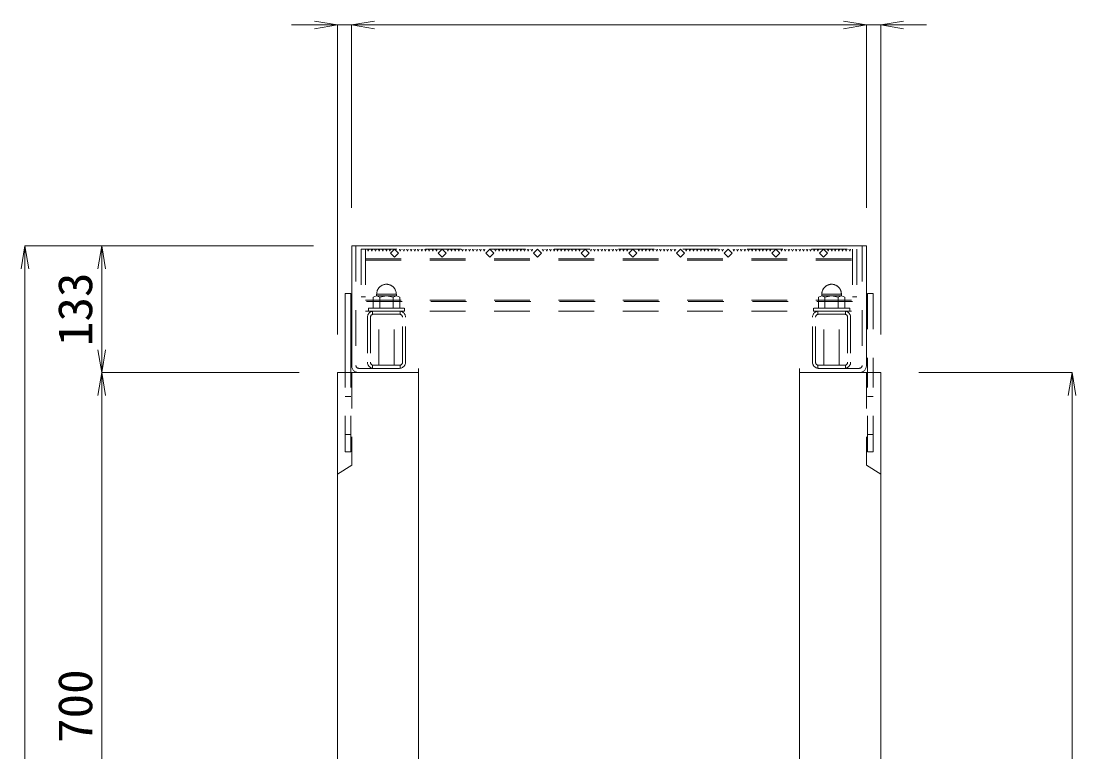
# Model space of a CAD drawing. Units: millimetres at full size; some dimension numbers follow another scale. Extents: x -734 to 58102, y 49499 to 87169.
# Drawn here: x 46380 to 47487, y 64306 to 65073 of the extents above; entities that cross this region are included whole.
import ezdxf
from ezdxf.enums import TextEntityAlignment as Align

# ---------------------------------------------------------------- set-up
doc = ezdxf.new("R2010")
doc.units = ezdxf.units.MM
doc.header["$LTSCALE"] = 50
doc.linetypes.add('USER1', pattern=[1.35, 0.75, -0.6])
for name, color, linetype, lineweight in [('寸法線', 7, 'Continuous', 13), ('本体', 2, 'Continuous', 20), ('ｸﾞﾚｰﾁﾝｸﾞ', 7, 'USER1', 9)]:
    doc.layers.add(name, color=color, linetype=linetype, lineweight=lineweight)
doc.styles.add('ＭＳ 明朝', font='')
doc.styles.get('ＭＳ 明朝').set_extended_font_data('MS Mincho')

# ---------------------------------------------------------------- blocks, each defined once
blk = doc.blocks.new('open_arrow')
at = {"color": 0, "linetype": 'Continuous', "lineweight": -2}
blk.add_lwpolyline([(7.5, 1.25), (0, 0), (7.5, -1.25)], dxfattribs=at)

msp = doc.modelspace()

# ---------------------------------------------------------------- linework, layer by layer
at = {"layer": '寸法線'}
for p, q in [((46775.07, 65069.12), (46664.07, 65069.12)), ((46712.07, 64744.22), (46712.07, 65069.12)), ((47267.08, 65069.12), (46727.07, 65069.12)), ((46727.07, 64877.22), (46727.07, 65069.12)), ((46727.07, 64877.22), (46727.07, 65069.12)), ((47219.07, 65069.12), (47330.07, 65069.12)), ((47267.07, 64877.22), (47267.07, 65069.12)), ((47267.08, 64877.22), (47267.08, 65069.12)), ((47282.07, 64744.22), (47282.07, 65069.12)), ((46384.26, 63654.2), (46384.26, 64837.2)), ((46687.06, 64837.2), (46384.26, 64837.2)), ((46464.9, 64837.2), (46464.9, 64704.2)), ((46687.06, 64837.2), (46464.9, 64837.2)), ((46672.06, 64704.2), (46464.9, 64704.2)), ((46464.9, 64704.2), (46464.9, 64004.2)), ((46672.06, 64704.2), (46464.9, 64704.2)), ((47322.1, 64704.2), (47482.89, 64704.2)), ((47482.89, 64704.2), (47482.89, 63654.2))]:
    msp.add_line(p, q, dxfattribs=at)
at = {"layer": '本体'}
for p, q in [((46712.08, 63654.2), (46712.08, 64704.2)), ((46797.08, 64704.2), (46712.08, 64704.2)), ((46797.08, 64098.23), (46797.08, 64704.2)), ((47197.08, 64098.23), (47197.08, 64704.2)), ((47282.08, 64704.2), (47197.08, 64704.2)), ((47282.08, 63654.2), (47282.08, 64704.2))]:
    msp.add_line(p, q, dxfattribs=at)
at = {"layer": '本体', "linetype": 'USER1', "lineweight": 9}
for p, q in [((46727.08, 64704.2), (46727.08, 64607.2)), ((47267.08, 64704.2), (47267.08, 64607.2)), ((46727.08, 64607.2), (46712.08, 64597.7)), ((47267.08, 64607.2), (47282.08, 64597.7))]:
    msp.add_line(p, q, dxfattribs=at)
at = {"layer": 'ｸﾞﾚｰﾁﾝｸﾞ', "linetype": 'Continuous'}
for p, q in [((46727.08, 64837.2), (47267.07, 64837.2)), ((46727.08, 64837.2), (46727.08, 64711.7)), ((47267.08, 64837.2), (47267.08, 64711.7)), ((46720.08, 64787.2), (46720.08, 64704.2)), ((46720.08, 64787.2), (46726.08, 64787.2)), ((46726.08, 64787.2), (46726.08, 64704.2))]:
    msp.add_line(p, q, dxfattribs=at)
at = {"layer": 'ｸﾞﾚｰﾁﾝｸﾞ'}
for p, q in [((46731.58, 64837.2), (46731.58, 64711.7)), ((46737.08, 64833.7), (46737.08, 64783.7)), ((46741.58, 64833.7), (46741.58, 64768.7)), ((46741.58, 64833.7), (46741.58, 64783.7)), ((46743.58, 64833.7), (46744.48, 64831.6)), ((46744.48, 64831.6), (46745.38, 64833.7)), ((46747.38, 64833.7), (46748.28, 64831.6)), ((46748.28, 64831.6), (46749.18, 64833.7)), ((46751.18, 64833.7), (46752.08, 64831.6)), ((46752.08, 64831.6), (46752.98, 64833.7)), ((46754.98, 64833.7), (46755.88, 64831.6)), ((46755.88, 64831.6), (46756.78, 64833.7)), ((46758.78, 64833.7), (46759.68, 64831.6)), ((46759.68, 64831.6), (46760.58, 64833.7)), ((46762.58, 64833.7), (46763.48, 64831.6)), ((46763.48, 64831.6), (46764.38, 64833.7)), ((46766.38, 64833.7), (46767.28, 64831.6)), ((46767.28, 64831.6), (46768.18, 64833.7)), ((46772.08, 64833.7), (46767.83, 64829.46)), ((46767.83, 64829.46), (46772.08, 64825.21)), ((46776.32, 64829.46), (46772.08, 64833.7)), ((46772.08, 64825.21), (46776.32, 64829.46)), ((46777.08, 64833.7), (46777.98, 64831.6)), ((46777.98, 64831.6), (46778.88, 64833.7)), ((46780.88, 64833.7), (46781.78, 64831.6)), ((46781.78, 64831.6), (46782.68, 64833.7)), ((46784.68, 64833.7), (46785.58, 64831.6)), ((46785.58, 64831.6), (46786.48, 64833.7)), ((46788.48, 64833.7), (46789.38, 64831.6)), ((46789.38, 64831.6), (46790.28, 64833.7)), ((46792.28, 64833.7), (46793.18, 64831.6)), ((46793.18, 64831.6), (46794.08, 64833.7)), ((46796.08, 64833.7), (46796.98, 64831.6)), ((46796.98, 64831.6), (46797.88, 64833.7)), ((46799.88, 64833.7), (46800.78, 64831.6)), ((46800.78, 64831.6), (46801.68, 64833.7)), ((46803.68, 64833.7), (46804.58, 64831.6)), ((46804.58, 64831.6), (46805.48, 64833.7)), ((46807.48, 64833.7), (46808.38, 64831.6)), ((46808.38, 64831.6), (46809.28, 64833.7)), ((46811.28, 64833.7), (46812.18, 64831.6)), ((46812.18, 64831.6), (46813.08, 64833.7)), ((46815.08, 64833.7), (46815.98, 64831.6)), ((46815.98, 64831.6), (46816.88, 64833.7)), ((46822.08, 64833.7), (46817.83, 64829.46)), ((46817.83, 64829.46), (46822.08, 64825.21)), ((46826.32, 64829.46), (46822.08, 64833.7)), ((46822.08, 64825.21), (46826.32, 64829.46)), ((46827.08, 64833.7), (46827.98, 64831.6)), ((46827.98, 64831.6), (46828.88, 64833.7)), ((46830.88, 64833.7), (46831.78, 64831.6)), ((46831.78, 64831.6), (46832.68, 64833.7)), ((46834.68, 64833.7), (46835.58, 64831.6)), ((46835.58, 64831.6), (46836.48, 64833.7)), ((46838.48, 64833.7), (46839.38, 64831.6)), ((46839.38, 64831.6), (46840.28, 64833.7)), ((46842.28, 64833.7), (46843.18, 64831.6)), ((46843.18, 64831.6), (46844.08, 64833.7)), ((46846.08, 64833.7), (46846.98, 64831.6)), ((46846.98, 64831.6), (46847.88, 64833.7)), ((46849.88, 64833.7), (46850.78, 64831.6)), ((46850.78, 64831.6), (46851.68, 64833.7)), ((46853.68, 64833.7), (46854.58, 64831.6)), ((46854.58, 64831.6), (46855.48, 64833.7)), ((46857.48, 64833.7), (46858.38, 64831.6)), ((46858.38, 64831.6), (46859.28, 64833.7)), ((46861.28, 64833.7), (46862.18, 64831.6)), ((46862.18, 64831.6), (46863.08, 64833.7)), ((46865.08, 64833.7), (46865.98, 64831.6)), ((46865.98, 64831.6), (46866.88, 64833.7)), ((46872.08, 64833.7), (46867.83, 64829.46)), ((46867.83, 64829.46), (46872.08, 64825.21)), ((46876.32, 64829.46), (46872.08, 64833.7)), ((46872.08, 64825.21), (46876.32, 64829.46)), ((46877.08, 64833.7), (46877.98, 64831.6)), ((46877.98, 64831.6), (46878.88, 64833.7)), ((46880.88, 64833.7), (46881.78, 64831.6)), ((46881.78, 64831.6), (46882.68, 64833.7)), ((46884.68, 64833.7), (46885.58, 64831.6)), ((46885.58, 64831.6), (46886.48, 64833.7)), ((46888.48, 64833.7), (46889.38, 64831.6)), ((46889.38, 64831.6), (46890.28, 64833.7)), ((46892.28, 64833.7), (46893.18, 64831.6)), ((46893.18, 64831.6), (46894.08, 64833.7)), ((46896.08, 64833.7), (46896.98, 64831.6)), ((46896.98, 64831.6), (46897.88, 64833.7)), ((46899.88, 64833.7), (46900.78, 64831.6)), ((46900.78, 64831.6), (46901.68, 64833.7)), ((46903.68, 64833.7), (46904.58, 64831.6)), ((46904.58, 64831.6), (46905.48, 64833.7)), ((46907.48, 64833.7), (46908.38, 64831.6)), ((46908.38, 64831.6), (46909.28, 64833.7)), ((46911.28, 64833.7), (46912.18, 64831.6)), ((46912.18, 64831.6), (46913.08, 64833.7)), ((46915.08, 64833.7), (46915.98, 64831.6)), ((46915.98, 64831.6), (46916.88, 64833.7)), ((46922.08, 64833.7), (46917.83, 64829.46)), ((46917.83, 64829.46), (46922.08, 64825.21)), ((46926.32, 64829.46), (46922.08, 64833.7)), ((46922.08, 64825.21), (46926.32, 64829.46)), ((46927.08, 64833.7), (46927.98, 64831.6)), ((46927.98, 64831.6), (46928.88, 64833.7)), ((46930.88, 64833.7), (46931.78, 64831.6)), ((46931.78, 64831.6), (46932.68, 64833.7)), ((46934.68, 64833.7), (46935.58, 64831.6)), ((46935.58, 64831.6), (46936.48, 64833.7)), ((46938.48, 64833.7), (46939.38, 64831.6)), ((46939.38, 64831.6), (46940.28, 64833.7)), ((46942.28, 64833.7), (46943.18, 64831.6)), ((46943.18, 64831.6), (46944.08, 64833.7)), ((46946.08, 64833.7), (46946.98, 64831.6)), ((46946.98, 64831.6), (46947.88, 64833.7)), ((46949.88, 64833.7), (46950.78, 64831.6)), ((46950.78, 64831.6), (46951.68, 64833.7)), ((46953.68, 64833.7), (46954.58, 64831.6)), ((46954.58, 64831.6), (46955.48, 64833.7)), ((46957.48, 64833.7), (46958.38, 64831.6)), ((46958.38, 64831.6), (46959.28, 64833.7)), ((46961.28, 64833.7), (46962.18, 64831.6)), ((46962.18, 64831.6), (46963.08, 64833.7)), ((46965.08, 64833.7), (46965.98, 64831.6)), ((46965.98, 64831.6), (46966.88, 64833.7)), ((46972.08, 64833.7), (46967.83, 64829.46)), ((46967.83, 64829.46), (46972.08, 64825.21)), ((46976.32, 64829.46), (46972.08, 64833.7)), ((46972.08, 64825.21), (46976.32, 64829.46)), ((46977.08, 64833.7), (46977.98, 64831.6)), ((46977.98, 64831.6), (46978.88, 64833.7)), ((46980.88, 64833.7), (46981.78, 64831.6)), ((46981.78, 64831.6), (46982.68, 64833.7)), ((46984.68, 64833.7), (46985.58, 64831.6)), ((46985.58, 64831.6), (46986.48, 64833.7)), ((46988.48, 64833.7), (46989.38, 64831.6)), ((46989.38, 64831.6), (46990.28, 64833.7)), ((46992.28, 64833.7), (46993.18, 64831.6)), ((46993.18, 64831.6), (46994.08, 64833.7)), ((46996.08, 64833.7), (46996.98, 64831.6)), ((46998.08, 64833.7), (46997.18, 64831.6)), ((47000.98, 64831.6), (47000.08, 64833.7)), ((47001.88, 64833.7), (47000.98, 64831.6)), ((47004.78, 64831.6), (47003.88, 64833.7)), ((47005.68, 64833.7), (47004.78, 64831.6)), ((47008.58, 64831.6), (47007.68, 64833.7)), ((47009.48, 64833.7), (47008.58, 64831.6)), ((47012.38, 64831.6), (47011.48, 64833.7)), ((47013.28, 64833.7), (47012.38, 64831.6)), ((47016.18, 64831.6), (47015.28, 64833.7)), ((47017.08, 64833.7), (47016.18, 64831.6)), ((47017.83, 64829.46), (47022.08, 64833.7)), ((47022.08, 64825.21), (47017.83, 64829.46)), ((47022.08, 64833.7), (47026.32, 64829.46)), ((47026.32, 64829.46), (47022.08, 64825.21)), ((47028.18, 64831.6), (47027.28, 64833.7)), ((47029.08, 64833.7), (47028.18, 64831.6)), ((47031.98, 64831.6), (47031.08, 64833.7)), ((47032.88, 64833.7), (47031.98, 64831.6)), ((47035.78, 64831.6), (47034.88, 64833.7)), ((47036.68, 64833.7), (47035.78, 64831.6)), ((47039.58, 64831.6), (47038.68, 64833.7)), ((47040.48, 64833.7), (47039.58, 64831.6)), ((47043.38, 64831.6), (47042.48, 64833.7)), ((47044.28, 64833.7), (47043.38, 64831.6)), ((47047.18, 64831.6), (47046.28, 64833.7)), ((47048.08, 64833.7), (47047.18, 64831.6)), ((47050.98, 64831.6), (47050.08, 64833.7)), ((47051.88, 64833.7), (47050.98, 64831.6)), ((47054.78, 64831.6), (47053.88, 64833.7)), ((47055.68, 64833.7), (47054.78, 64831.6)), ((47058.58, 64831.6), (47057.68, 64833.7)), ((47059.48, 64833.7), (47058.58, 64831.6)), ((47062.38, 64831.6), (47061.48, 64833.7)), ((47063.28, 64833.7), (47062.38, 64831.6)), ((47066.18, 64831.6), (47065.28, 64833.7)), ((47067.08, 64833.7), (47066.18, 64831.6)), ((47067.83, 64829.46), (47072.08, 64833.7)), ((47072.08, 64825.21), (47067.83, 64829.46)), ((47072.08, 64833.7), (47076.32, 64829.46)), ((47076.32, 64829.46), (47072.08, 64825.21)), ((47078.18, 64831.6), (47077.28, 64833.7)), ((47079.08, 64833.7), (47078.18, 64831.6)), ((47081.98, 64831.6), (47081.08, 64833.7)), ((47082.88, 64833.7), (47081.98, 64831.6)), ((47085.78, 64831.6), (47084.88, 64833.7)), ((47086.68, 64833.7), (47085.78, 64831.6)), ((47089.58, 64831.6), (47088.68, 64833.7)), ((47090.48, 64833.7), (47089.58, 64831.6)), ((47093.38, 64831.6), (47092.48, 64833.7)), ((47094.28, 64833.7), (47093.38, 64831.6)), ((47097.18, 64831.6), (47096.28, 64833.7)), ((47098.08, 64833.7), (47097.18, 64831.6)), ((47100.98, 64831.6), (47100.08, 64833.7)), ((47101.88, 64833.7), (47100.98, 64831.6)), ((47104.78, 64831.6), (47103.88, 64833.7)), ((47105.68, 64833.7), (47104.78, 64831.6)), ((47108.58, 64831.6), (47107.68, 64833.7)), ((47109.48, 64833.7), (47108.58, 64831.6)), ((47112.38, 64831.6), (47111.48, 64833.7)), ((47113.28, 64833.7), (47112.38, 64831.6)), ((47116.18, 64831.6), (47115.28, 64833.7)), ((47117.08, 64833.7), (47116.18, 64831.6)), ((47117.83, 64829.46), (47122.08, 64833.7)), ((47122.08, 64825.21), (47117.83, 64829.46)), ((47122.08, 64833.7), (47126.32, 64829.46)), ((47126.32, 64829.46), (47122.08, 64825.21)), ((47128.18, 64831.6), (47127.28, 64833.7)), ((47129.08, 64833.7), (47128.18, 64831.6)), ((47131.98, 64831.6), (47131.08, 64833.7)), ((47132.88, 64833.7), (47131.98, 64831.6)), ((47135.78, 64831.6), (47134.88, 64833.7)), ((47136.68, 64833.7), (47135.78, 64831.6)), ((47139.58, 64831.6), (47138.68, 64833.7)), ((47140.48, 64833.7), (47139.58, 64831.6)), ((47143.38, 64831.6), (47142.48, 64833.7)), ((47144.28, 64833.7), (47143.38, 64831.6)), ((47147.18, 64831.6), (47146.28, 64833.7)), ((47148.08, 64833.7), (47147.18, 64831.6)), ((47150.98, 64831.6), (47150.08, 64833.7)), ((47151.88, 64833.7), (47150.98, 64831.6)), ((47154.78, 64831.6), (47153.88, 64833.7)), ((47155.68, 64833.7), (47154.78, 64831.6)), ((47158.58, 64831.6), (47157.68, 64833.7)), ((47159.48, 64833.7), (47158.58, 64831.6)), ((47162.38, 64831.6), (47161.48, 64833.7)), ((47163.28, 64833.7), (47162.38, 64831.6)), ((47166.18, 64831.6), (47165.28, 64833.7)), ((47167.08, 64833.7), (47166.18, 64831.6)), ((47167.83, 64829.46), (47172.08, 64833.7)), ((47172.08, 64825.21), (47167.83, 64829.46)), ((47172.08, 64833.7), (47176.32, 64829.46)), ((47176.32, 64829.46), (47172.08, 64825.21)), ((47178.18, 64831.6), (47177.28, 64833.7)), ((47179.08, 64833.7), (47178.18, 64831.6)), ((47181.98, 64831.6), (47181.08, 64833.7)), ((47182.88, 64833.7), (47181.98, 64831.6)), ((47185.78, 64831.6), (47184.88, 64833.7)), ((47186.68, 64833.7), (47185.78, 64831.6)), ((47189.58, 64831.6), (47188.68, 64833.7)), ((47190.48, 64833.7), (47189.58, 64831.6)), ((47193.38, 64831.6), (47192.48, 64833.7)), ((47194.28, 64833.7), (47193.38, 64831.6)), ((47197.18, 64831.6), (47196.28, 64833.7)), ((47198.08, 64833.7), (47197.18, 64831.6)), ((47200.98, 64831.6), (47200.08, 64833.7)), ((47201.88, 64833.7), (47200.98, 64831.6)), ((47204.78, 64831.6), (47203.88, 64833.7)), ((47205.68, 64833.7), (47204.78, 64831.6)), ((47208.58, 64831.6), (47207.68, 64833.7)), ((47209.48, 64833.7), (47208.58, 64831.6)), ((47212.38, 64831.6), (47211.48, 64833.7)), ((47213.28, 64833.7), (47212.38, 64831.6)), ((47216.18, 64831.6), (47215.28, 64833.7)), ((47217.08, 64833.7), (47216.18, 64831.6)), ((47217.83, 64829.46), (47222.08, 64833.7)), ((47222.08, 64825.21), (47217.83, 64829.46)), ((47222.08, 64833.7), (47226.32, 64829.46)), ((47226.32, 64829.46), (47222.08, 64825.21)), ((47226.88, 64831.6), (47225.98, 64833.7)), ((47227.78, 64833.7), (47226.88, 64831.6)), ((47230.68, 64831.6), (47229.78, 64833.7)), ((47231.58, 64833.7), (47230.68, 64831.6)), ((47234.48, 64831.6), (47233.58, 64833.7)), ((47235.38, 64833.7), (47234.48, 64831.6)), ((47238.28, 64831.6), (47237.38, 64833.7)), ((47239.18, 64833.7), (47238.28, 64831.6)), ((47242.08, 64831.6), (47241.18, 64833.7)), ((47242.98, 64833.7), (47242.08, 64831.6)), ((47245.88, 64831.6), (47244.98, 64833.7)), ((47246.78, 64833.7), (47245.88, 64831.6)), ((47249.68, 64831.6), (47248.78, 64833.7)), ((47250.58, 64833.7), (47249.68, 64831.6)), ((47252.58, 64833.7), (47252.58, 64768.7)), ((47252.58, 64833.7), (47252.58, 64783.7)), ((47257.08, 64833.7), (47257.08, 64783.7)), ((47262.58, 64837.2), (47262.58, 64711.7)), ((46741.58, 64823.7), (47252.58, 64823.7)), ((46741.58, 64822.2), (47252.58, 64822.2)), ((46737.08, 64783.7), (46741.58, 64783.7)), ((46749.73, 64783.5), (46753.19, 64784.7)), ((46749.73, 64771.7), (46749.73, 64783.5)), ((46753.19, 64786.7), (46773.96, 64786.7)), ((46753.19, 64784.7), (46753.19, 64786.7)), ((46753.19, 64784.7), (46756.65, 64783.5)), ((46773.96, 64784.7), (46753.19, 64784.7)), ((46756.65, 64783.5), (46763.58, 64784.7)), ((46756.65, 64771.7), (46756.65, 64783.5)), ((46763.58, 64784.7), (46770.5, 64783.5)), ((46770.5, 64783.5), (46773.96, 64784.7)), ((46770.5, 64783.5), (46770.5, 64771.7)), ((46773.96, 64786.7), (46773.96, 64784.7)), ((46773.96, 64784.7), (46777.43, 64783.5)), ((46777.43, 64783.5), (46777.43, 64771.7)), ((47220.19, 64784.7), (47216.73, 64783.5)), ((47216.73, 64783.5), (47216.73, 64771.7)), ((47240.96, 64786.7), (47220.19, 64786.7)), ((47220.19, 64786.7), (47220.19, 64784.7)), ((47223.65, 64783.5), (47220.19, 64784.7)), ((47220.19, 64784.7), (47240.96, 64784.7)), ((47230.58, 64784.7), (47223.65, 64783.5)), ((47223.65, 64783.5), (47223.65, 64771.7)), ((47237.5, 64783.5), (47230.58, 64784.7)), ((47240.96, 64784.7), (47237.5, 64783.5)), ((47237.5, 64771.7), (47237.5, 64783.5)), ((47240.96, 64784.7), (47240.96, 64786.7)), ((47244.43, 64783.5), (47240.96, 64784.7)), ((47244.43, 64771.7), (47244.43, 64783.5)), ((47257.08, 64783.7), (47252.58, 64783.7)), ((47268.08, 64787.2), (47268.08, 64704.2)), ((47274.08, 64787.2), (47268.08, 64787.2)), ((47274.08, 64787.2), (47274.08, 64704.2)), ((46741.58, 64780.2), (47252.58, 64780.2)), ((47252.58, 64778.7), (46741.58, 64778.7)), ((46744.58, 64771.7), (46782.58, 64771.7)), ((46744.58, 64771.7), (46763.58, 64771.7)), ((46744.58, 64768.7), (46744.58, 64771.7)), ((46763.58, 64771.7), (46749.73, 64771.7)), ((46763.58, 64771.7), (46756.65, 64771.7)), ((46777.43, 64771.7), (46763.58, 64771.7)), ((46782.58, 64771.7), (46782.58, 64768.7)), ((47249.58, 64771.7), (47211.58, 64771.7)), ((47211.58, 64771.7), (47211.58, 64768.7)), ((47216.73, 64771.7), (47230.58, 64771.7)), ((47230.58, 64771.7), (47244.43, 64771.7)), ((47249.58, 64771.7), (47230.58, 64771.7)), ((47230.58, 64771.7), (47237.5, 64771.7)), ((47249.58, 64768.7), (47249.58, 64771.7)), ((46741.58, 64768.7), (47252.58, 64768.7)), ((46743.58, 64762.3), (46743.58, 64715.1)), ((46782.58, 64768.7), (46744.58, 64768.7)), ((46746.78, 64762.3), (46746.78, 64715.1)), ((46749.08, 64768.64), (46749.08, 64765.37)), ((46777.18, 64768.7), (46749.98, 64768.7)), ((46777.17, 64768.7), (46749.98, 64768.7)), ((46777.18, 64768.7), (46749.98, 64768.7)), ((46777.18, 64765.5), (46749.98, 64765.5)), ((46755.58, 64711.9), (46755.58, 64768.7)), ((46755.58, 64768.7), (46771.58, 64768.7)), ((46771.58, 64711.9), (46771.58, 64768.7)), ((46778.08, 64768.64), (46778.08, 64765.37)), ((46780.38, 64715.1), (46780.38, 64762.3)), ((46783.58, 64715.1), (46783.58, 64762.3)), ((47210.58, 64715.1), (47210.58, 64762.3)), ((47211.58, 64768.7), (47249.58, 64768.7)), ((47213.78, 64715.1), (47213.78, 64762.3)), ((47216.08, 64768.64), (47216.08, 64765.37)), ((47216.98, 64768.7), (47244.18, 64768.7)), ((47216.98, 64768.7), (47244.18, 64768.7)), ((47216.98, 64768.7), (47244.18, 64768.7)), ((47216.98, 64765.5), (47244.18, 64765.5)), ((47222.58, 64711.9), (47222.58, 64768.7)), ((47238.58, 64768.7), (47222.58, 64768.7)), ((47238.58, 64711.9), (47238.58, 64768.7)), ((47245.08, 64768.64), (47245.08, 64765.37)), ((47247.38, 64762.3), (47247.38, 64715.1)), ((47250.58, 64762.3), (47250.58, 64715.1)), ((46734.58, 64708.7), (46797.08, 64708.7)), ((46749.08, 64712.03), (46749.08, 64708.76)), ((46749.98, 64711.9), (46777.18, 64711.9)), ((46749.98, 64708.7), (46777.18, 64708.7)), ((46778.08, 64712.03), (46778.08, 64708.76)), ((46797.08, 64708.7), (46797.08, 64704.2)), ((47259.58, 64708.7), (47197.08, 64708.7)), ((47197.08, 64708.7), (47197.08, 64704.2)), ((47216.08, 64712.03), (47216.08, 64708.76)), ((47244.18, 64711.9), (47216.98, 64711.9)), ((47244.18, 64708.7), (47216.98, 64708.7)), ((47245.08, 64712.03), (47245.08, 64708.76)), ((46720.08, 64621.2), (46720.08, 64704.2)), ((46726.08, 64621.2), (46726.08, 64704.2)), ((47268.08, 64621.2), (47268.08, 64704.2)), ((47274.08, 64621.2), (47274.08, 64704.2)), ((46720.08, 64679.2), (46726.08, 64679.2)), ((47268.08, 64679.2), (47274.08, 64679.2)), ((46720.08, 64639.2), (46726.08, 64639.2)), ((47268.08, 64639.2), (47274.08, 64639.2)), ((46720.08, 64621.2), (46726.08, 64621.2)), ((47274.08, 64621.2), (47268.08, 64621.2))]:
    msp.add_line(p, q, dxfattribs=at)
at = {"layer": 'ｸﾞﾚｰﾁﾝｸﾞ', "lineweight": 5}
msp.add_line((46737.08, 64833.7), (47257.08, 64833.7), dxfattribs=at)
at = {"layer": 'ｸﾞﾚｰﾁﾝｸﾞ'}
for centre, radius, start, end in [((46763.58, 64786.7), 10.25, 0, 180), ((47230.58, 64786.7), 10.25, 0, 180), ((46749.98, 64762.3), 6.4, 90, 180), ((46749.98, 64762.3), 3.2, 90, 180), ((46777.18, 64762.3), 6.4, 0, 90), ((46777.18, 64762.3), 3.2, 0, 90), ((47216.98, 64762.3), 6.4, 90, 180), ((47216.98, 64762.3), 3.2, 90, 180), ((47244.18, 64762.3), 6.4, 0, 90), ((47244.18, 64762.3), 3.2, 0, 90), ((46734.58, 64711.7), 7.5, 180, 270), ((46734.58, 64711.7), 3, 180, 270), ((46749.98, 64715.1), 6.4, 180, 270), ((46749.98, 64715.1), 3.2, 180, 270), ((46777.18, 64715.1), 6.4, 270, 0), ((46777.18, 64715.1), 3.2, 270, 0), ((47216.98, 64715.1), 6.4, 180, 270), ((47216.98, 64715.1), 3.2, 180, 270), ((47244.18, 64715.1), 6.4, 270, 0), ((47244.18, 64715.1), 3.2, 270, 0), ((47259.58, 64711.7), 7.5, 270, 0), ((47259.58, 64711.7), 3, 270, 0)]:
    msp.add_arc(centre, radius, start, end, dxfattribs=at)

# ---------------------------------------------------------------- block references
at = {"layer": '寸法線', "xscale": 3.2, "yscale": 3.2}
for p, rotation in [((46712.07, 65069.12), 180), ((47267.07, 65069.12), 180), ((47267.08, 65069.12), 180), ((46384.26, 64837.2), 270), ((46464.9, 64837.2), 270), ((46464.9, 64704.2), 90), ((46464.9, 64704.2), 270), ((47482.89, 64704.2), 270)]:
    msp.add_blockref('open_arrow', p, dxfattribs=dict(at, rotation=rotation))
for p in [(46727.07, 65069.12), (46727.07, 65069.12), (47282.07, 65069.12)]:
    msp.add_blockref('open_arrow', p, dxfattribs=at)

# ---------------------------------------------------------------- texts
at = {"layer": '寸法線', "style": 'ＭＳ 明朝', "width": 1.05}
for s, p in [('133', (46436.88, 64770.7)), ('700', (46436.88, 64354.2))]:
    msp.add_text(s, height=36.03, rotation=90, dxfattribs=at).set_placement(p, align=Align.MIDDLE_CENTER)

doc.saveas('drawing.dxf')
